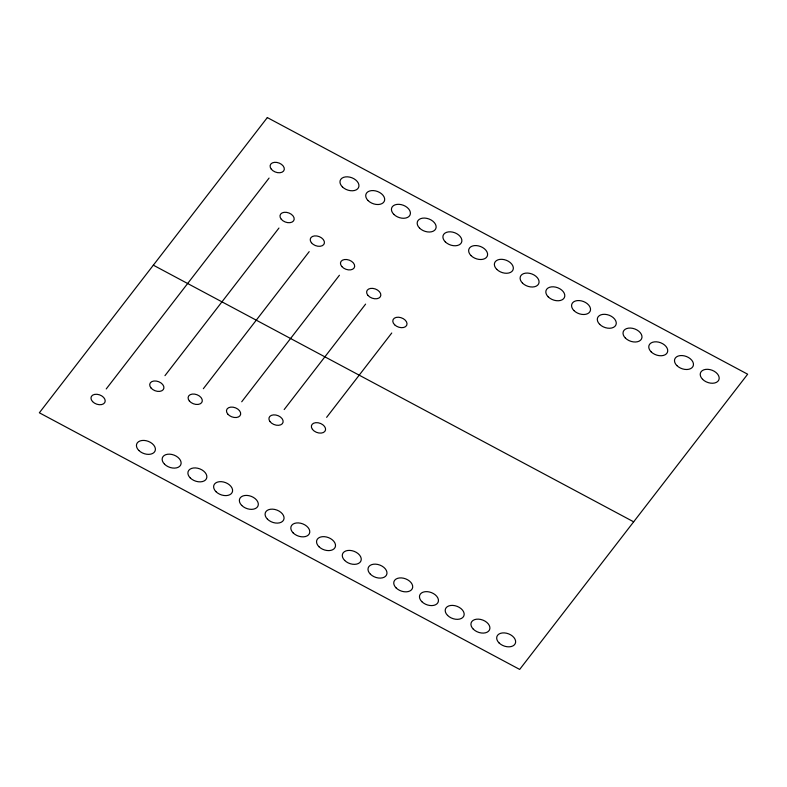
<?xml version="1.0" encoding="UTF-8"?>
<svg xmlns="http://www.w3.org/2000/svg" width="787" height="787" viewBox="0 0 787 787"><rect width="100%" height="100%" fill="white"/><g stroke="black" fill="none" stroke-linecap="round" stroke-linejoin="round"><path stroke-width="1.18" d="M106.225 388.945L269.065 178.078M164.965 375.655L278.952 228.043M203.341 388.709L309.193 251.643M241.717 401.773L339.423 275.243M284.176 409.555L365.591 304.116M326.625 417.346L391.759 332.999M153.337 265.18L633.663 521.82M267.324 117.578L39.35 412.791L519.676 669.422L747.65 374.209L267.324 117.578M92.561 401.586A7.378 4.87 20.4 0 0 104.74 402.61A7.378 4.87 20.4 0 0 96.949 394.287A7.378 4.87 20.4 0 0 92.561 401.586M271.23 169.087A7.378 4.87 20.4 0 0 283.546 171.094A7.378 4.87 20.4 0 0 276.857 162.427A7.378 4.87 20.4 0 0 271.23 169.087M150.956 387.902A7.378 4.87 20.4 0 0 163.253 389.634A7.378 4.87 20.4 0 0 156.249 381.056A7.378 4.87 20.4 0 0 150.956 387.902M281.234 219.199A7.378 4.87 20.4 0 0 293.521 220.931A7.378 4.87 20.4 0 0 286.517 212.352A7.378 4.87 20.4 0 0 281.234 219.199M189.342 400.957A7.378 4.87 20.4 0 0 201.629 402.688A7.378 4.87 20.4 0 0 194.625 394.11A7.378 4.87 20.4 0 0 189.342 400.957M311.396 242.711A7.378 4.87 20.4 0 0 323.703 244.609A7.378 4.87 20.4 0 0 316.895 235.982A7.378 4.87 20.4 0 0 311.396 242.711M227.659 413.942A7.378 4.87 20.4 0 0 239.966 415.811A7.378 4.87 20.4 0 0 233.109 407.184A7.378 4.87 20.4 0 0 227.659 413.942M341.833 266.557A7.378 4.87 20.4 0 0 354.091 268.013A7.378 4.87 20.4 0 0 346.782 259.533A7.378 4.87 20.4 0 0 341.833 266.557M368.031 295.469A7.378 4.87 20.4 0 0 380.278 296.856A7.378 4.87 20.4 0 0 372.89 288.396A7.378 4.87 20.4 0 0 368.031 295.469M269.971 421.547A7.378 4.87 20.4 0 0 282.297 423.74A7.378 4.87 20.4 0 0 275.824 415.015A7.378 4.87 20.4 0 0 269.971 421.547M312.459 429.387A7.378 4.87 20.4 0 0 324.775 431.483A7.378 4.87 20.4 0 0 318.204 422.786A7.378 4.87 20.4 0 0 312.459 429.387M394.602 324.765A7.378 4.87 20.4 0 0 406.672 325.365A7.378 4.87 20.4 0 0 398.438 317.22A7.378 4.87 20.4 0 0 394.602 324.765M702.594 379.324A9.838 6.493 20.4 0 0 718.708 380.19A9.838 6.493 20.4 0 0 707.808 369.31A9.838 6.493 20.4 0 0 702.594 379.324M676.869 365.581A9.838 6.493 20.4 0 0 692.983 366.437A9.838 6.493 20.4 0 0 682.083 355.557A9.838 6.493 20.4 0 0 676.869 365.581M651.134 351.828A9.838 6.493 20.4 0 0 667.248 352.694A9.838 6.493 20.4 0 0 656.348 341.814A9.838 6.493 20.4 0 0 651.134 351.828M625.399 338.085A9.838 6.493 20.4 0 0 641.513 338.941A9.838 6.493 20.4 0 0 630.613 328.061A9.838 6.493 20.4 0 0 625.399 338.085M599.674 324.333A9.838 6.493 20.4 0 0 615.788 325.198A9.838 6.493 20.4 0 0 604.888 314.318A9.838 6.493 20.4 0 0 599.674 324.333M573.939 310.58A9.838 6.493 20.4 0 0 590.053 311.445A9.838 6.493 20.4 0 0 579.153 300.565A9.838 6.493 20.4 0 0 573.939 310.58M548.205 296.837A9.838 6.493 20.4 0 0 564.318 297.702A9.838 6.493 20.4 0 0 553.418 286.812A9.838 6.493 20.4 0 0 548.205 296.837M522.479 283.084A9.838 6.493 20.4 0 0 538.593 283.95A9.838 6.493 20.4 0 0 527.693 273.069A9.838 6.493 20.4 0 0 522.479 283.084M496.745 269.341A9.838 6.493 20.4 0 0 512.858 270.207A9.838 6.493 20.4 0 0 501.958 259.317A9.838 6.493 20.4 0 0 496.745 269.341M471.01 255.588A9.838 6.493 20.4 0 0 487.123 256.454A9.838 6.493 20.4 0 0 476.224 245.574A9.838 6.493 20.4 0 0 471.01 255.588M445.285 241.845A9.838 6.493 20.4 0 0 461.398 242.711A9.838 6.493 20.4 0 0 450.498 231.821A9.838 6.493 20.4 0 0 445.285 241.845M419.55 228.092A9.838 6.493 20.4 0 0 435.664 228.958A9.838 6.493 20.4 0 0 424.764 218.078A9.838 6.493 20.4 0 0 419.55 228.092M393.815 214.349A9.838 6.493 20.4 0 0 409.929 215.215A9.838 6.493 20.4 0 0 399.029 204.325A9.838 6.493 20.4 0 0 393.815 214.349M368.09 200.596A9.838 6.493 20.4 0 0 384.204 201.462A9.838 6.493 20.4 0 0 373.304 190.582A9.838 6.493 20.4 0 0 368.09 200.596M342.355 186.853A9.838 6.493 20.4 0 0 358.469 187.719A9.838 6.493 20.4 0 0 347.569 176.829A9.838 6.493 20.4 0 0 342.355 186.853M138.807 450.439A9.838 6.493 20.4 0 0 154.921 451.305A9.838 6.493 20.4 0 0 144.021 440.425A9.838 6.493 20.4 0 0 138.807 450.439M164.532 464.192A9.838 6.493 20.4 0 0 180.646 465.048A9.838 6.493 20.4 0 0 169.746 454.168A9.838 6.493 20.4 0 0 164.532 464.192M447.577 615.414A9.838 6.493 20.4 0 0 463.691 616.28A9.838 6.493 20.4 0 0 452.791 605.4A9.838 6.493 20.4 0 0 447.577 615.414M473.312 629.167A9.838 6.493 20.4 0 0 489.425 630.033A9.838 6.493 20.4 0 0 478.526 619.143A9.838 6.493 20.4 0 0 473.312 629.167M241.727 505.431A9.838 6.493 20.4 0 0 257.841 506.297A9.838 6.493 20.4 0 0 246.941 495.417A9.838 6.493 20.4 0 0 241.727 505.431M216.002 491.688A9.838 6.493 20.4 0 0 232.116 492.544A9.838 6.493 20.4 0 0 221.216 481.664A9.838 6.493 20.4 0 0 216.002 491.688M190.267 477.935A9.838 6.493 20.4 0 0 206.381 478.801A9.838 6.493 20.4 0 0 195.481 467.921A9.838 6.493 20.4 0 0 190.267 477.935M344.657 560.423A9.838 6.493 20.4 0 0 360.771 561.288A9.838 6.493 20.4 0 0 349.871 550.408A9.838 6.493 20.4 0 0 344.657 560.423M421.852 601.671A9.838 6.493 20.4 0 0 437.966 602.537A9.838 6.493 20.4 0 0 427.066 591.647A9.838 6.493 20.4 0 0 421.852 601.671M318.922 546.68A9.838 6.493 20.4 0 0 335.036 547.545A9.838 6.493 20.4 0 0 324.136 536.655A9.838 6.493 20.4 0 0 318.922 546.68M396.117 587.919A9.838 6.493 20.4 0 0 412.231 588.784A9.838 6.493 20.4 0 0 401.331 577.904A9.838 6.493 20.4 0 0 396.117 587.919M293.187 532.927A9.838 6.493 20.4 0 0 309.301 533.793A9.838 6.493 20.4 0 0 298.411 522.912A9.838 6.493 20.4 0 0 293.187 532.927M370.382 574.176A9.838 6.493 20.4 0 0 386.496 575.041A9.838 6.493 20.4 0 0 375.596 564.151A9.838 6.493 20.4 0 0 370.382 574.176M267.462 519.184A9.838 6.493 20.4 0 0 283.576 520.05A9.838 6.493 20.4 0 0 272.676 509.159A9.838 6.493 20.4 0 0 267.462 519.184M499.047 642.91A9.838 6.493 20.4 0 0 515.16 643.776A9.838 6.493 20.4 0 0 504.26 632.896A9.838 6.493 20.4 0 0 499.047 642.91"/></g></svg>
